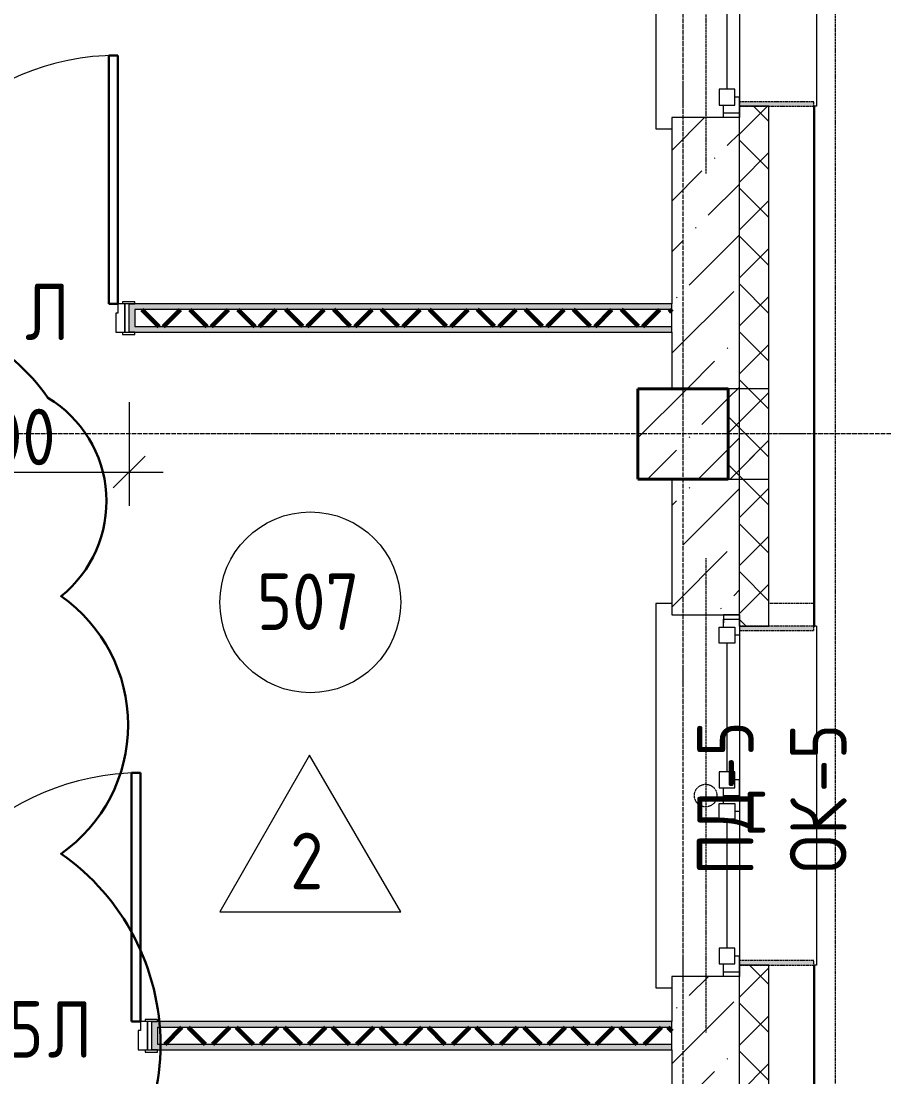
# Model space of a CAD drawing. Header units: millimetres. Extents: x -60946 to 138510, y -262288 to 24501.
# Drawn here: x 58681 to 62529, y -254153 to -249482 of the extents above; entities that cross this region are included whole.
import ezdxf

# ---------------------------------------------------------------- set-up
doc = ezdxf.new("R2010")
doc.units = ezdxf.units.MM
doc.linetypes.add('ADSK_Линия сетки', pattern=[25, 20, -2.5, 0, -2.5])
doc.linetypes.add('ADSK_Невидимые', pattern=[5, 3, -2])
for name, color, linetype, lineweight in [('2)Тип-2', 3, 'Continuous', 60), ('_ Окна', 7, 'Continuous', 18), ('Двери', 7, 'Continuous', 9), ('Марки дверей', 7, 'Continuous', 20), ('Марки окон', 7, 'Continuous', 20), ('Марки помещений', 7, 'Continuous', 20), ('Несущие колонны', 7, 'Continuous', 18), ('Обобщенные модели', 7, 'ADSK_Невидимые', 18), ('Окна', 7, 'Continuous', 9), ('Оси', 7, 'Continuous', 9), ('Панели витража', 7, 'Continuous', 9), ('Размеры', 7, 'Continuous', 9), ('Стены внутренние', 7, 'Continuous', 18), ('Стены наружные', 7, 'Continuous', 18), ('Стены несущие', 7, 'Continuous', 30), ('Стены отделка', 7, 'Continuous', 30), ('Стены штриховка', 7, 'Continuous', 9)]:
    doc.layers.add(name, color=color, linetype=linetype, lineweight=lineweight)
doc.layers.add('2)Тип-4', color=7, linetype='Continuous', lineweight=30, true_color=0x0080c0)
doc.styles.add('GOST Common_2', font='', dxfattribs={"width": 0.9, "height": 250})
doc.styles.get('GOST Common_2').set_extended_font_data('GOST Common')
doc.dimstyles.new('ADSK_Основной_2_5_мм', dxfattribs={"dimscale": 304.8, "dimtxt": 251.428749, "dimasz": 0.463911, "dimexe": 0.492126, "dimexo": 0.984252, "dimgap": 0.098425, "dimtad": 1, "dimrnd": 0.01, "dimdsep": 46, "dimtxsty": 'GOST Common_2', "dimblk1": 'OBLIQUE', "dimblk2": 'OBLIQUE', "dimsah": 1, "dimcen": 0.09, "dimdle": 0.492126, "dimazin": 2, "dimtfac": 1, "dimtdec": 4, "dimtix": 1, "dimtmove": 0, "dimatfit": 3, "dimfxl": 1, "dimtvp": 1, "dimtolj": 1, "dimtzin": 0, "dimlwd": 20, "dimlwe": 20, "dimarcsym": 2})
pattern_1 = [(45, (9.36, -250313.7), (-106.066, 106.066), []), (135, (9.36, -250313.7), (-106.066, -106.066), [])]

# ---------------------------------------------------------------- blocks, each defined once
blk = doc.blocks.new('ADSK_КолоннаЖБ_Прямоугольная - 400x400 мм-1807143-Маркировочный 5-й')
at = {"layer": 'Несущие колонны', "lineweight": 40}
for p, q in [((-200, 200), (200, 200)), ((-200, -200), (-200, 200)), ((200, 200), (200, -200)), ((200, -200), (-200, -200))]:
    blk.add_line(p, q, dxfattribs=at)
blk = doc.blocks.new('ОКНО L03 _2СТ_RS - ОК-5_1600х2000h-3556615-Маркировочный 5-й')
at = {"layer": '_ Окна'}
for p, q in [((-838.1, 149), (-838.1, 79)), ((-838.1, 149), (-833.1, 149)), ((-818.1, 149), (-748.1, 149)), ((-818.1, 79), (-818.1, 149)), ((-748.1, 149), (-748.1, 129)), ((-108.1, 149), (-108.1, 129)), ((-38.1, 149), (-108.1, 149)), ((-38.1, 79), (-38.1, 149)), ((-38.1, 149), (31.9, 149)), ((-38.1, 79), (-38.1, 149)), ((31.9, 149), (31.9, 129)), ((671.9, 149), (671.9, 129)), ((741.9, 149), (671.9, 149)), ((741.9, 79), (741.9, 149)), ((761.9, 149), (756.9, 149)), ((761.9, 149), (761.9, 79)), ((-783.1, 59), (-783.1, 129)), ((-783.1, 129), (-713.1, 129)), ((-713.1, 129), (-713.1, 59)), ((-713.1, 94), (-143.1, 94)), ((-143.1, 129), (-143.1, 59)), ((-73.1, 129), (-143.1, 129)), ((-73.1, 59), (-73.1, 129)), ((-3.1, 59), (-3.1, 129)), ((-3.1, 129), (66.9, 129)), ((66.9, 129), (66.9, 59)), ((66.9, 94), (636.9, 94)), ((636.9, 129), (636.9, 59)), ((706.9, 129), (636.9, 129)), ((706.9, 59), (706.9, 129)), ((-838.1, 79), (-803.1, 79)), ((-783.1, 79), (-818.1, 79)), ((-713.1, 59), (-783.1, 59)), ((-143.1, 59), (-73.1, 59)), ((-38.1, 79), (-73.1, 79)), ((-3.1, 79), (-38.1, 79)), ((66.9, 59), (-3.1, 59)), ((636.9, 59), (706.9, 59)), ((741.9, 79), (706.9, 79)), ((761.9, 79), (726.9, 79))]:
    blk.add_line(p, q, dxfattribs=at)
blk = doc.blocks.new('Подоконник_ - ПД-5-3556619-Маркировочный 5-й')
at = {"layer": 'Окна'}
for p, q in [((-850, -229), (-850, -300)), ((850, -300), (850, -229)), ((-850, -300), (850, -300))]:
    blk.add_line(p, q, dxfattribs=at)
blk = doc.blocks.new('Отлив_ - ОЦC-V2-Маркировочный 5-й')
at = {"layer": 'Окна'}
for p, q in [((-750, 341), (-750, 333.5)), ((-750, 341), (750, 341)), ((-750, 341), (750, 341)), ((750, 341), (750, 333.5)), ((-730, 0), (730, 0))]:
    blk.add_line(p, q, dxfattribs=at)
blk = doc.blocks.new('Дверь однопольная медицин облиц CPL - Д-5Л 1200х2200 Дверной блок однопольный глухой_ левое открывание-2749538-Маркировочный 5-й')
at = {"layer": 'Двери', "lineweight": 30}
for p, q in [((550, 1162.5), (510, 1162.5)), ((510, 1162.5), (510, 62.5)), ((550, 62.5), (550, 1162.5)), ((510, 62.5), (550, 62.5))]:
    blk.add_line(p, q, dxfattribs=at)
at = {"layer": 'Двери'}
for p, q in [((-625, 72.5), (-625, 62.5)), ((-570, 72.5), (-625, 72.5)), ((-625, 62.5), (-600, 62.5)), ((-580, 62.5), (-600, 62.5)), ((-600, 62.5), (-600, -62.5)), ((-550, 62.5), (-580, 62.5)), ((-580, 62.5), (-580, -62.5)), ((-580, -62.5), (-580, 62.5)), ((-570, 62.5), (-570, 72.5)), ((-550, 22.5), (-550, 62.5)), ((580, 62.5), (550, 62.5)), ((550, 62.5), (550, 22.5)), ((625, 72.5), (570, 72.5)), ((570, 72.5), (570, 62.5)), ((580, -62.5), (580, 62.5)), ((600, 62.5), (580, 62.5)), ((580, 62.5), (580, -62.5)), ((600, -62.5), (600, 62.5)), ((600, 62.5), (625, 62.5)), ((625, 62.5), (625, 72.5)), ((-540, 22.5), (-550, 22.5)), ((-540, -62.5), (-540, 22.5)), ((550, 22.5), (540, 22.5)), ((540, 22.5), (540, -62.5)), ((-600, -62.5), (-625, -62.5)), ((-625, -62.5), (-625, -72.5)), ((-625, -72.5), (-570, -72.5)), ((-600, -62.5), (-580, -62.5)), ((-580, -62.5), (-540, -62.5)), ((-570, -72.5), (-570, -62.5)), ((540, -62.5), (580, -62.5)), ((570, -62.5), (570, -72.5)), ((570, -72.5), (625, -72.5)), ((580, -62.5), (600, -62.5)), ((625, -62.5), (600, -62.5)), ((625, -72.5), (625, -62.5))]:
    blk.add_line(p, q, dxfattribs=at)
blk.add_arc((550, 62.5), 1100, 90, 180, dxfattribs=at)
blk = doc.blocks.new('Обобщенные модели 8 - Обобщенные модели 8-1216082-Маркировочный 5-й')
at = {"layer": 'Обобщенные модели'}
h = blk.add_hatch(color=256, dxfattribs=at)
h.paths.add_polyline_path([(62179, 455), (62179, 475), (61849, 475), (61849, 455)])
h.paths.add_polyline_path([(61849, 1935), (62179, 1935), (62179, 1955), (61849, 1955)])
h = blk.add_hatch(color=256, dxfattribs=at)
h.paths.add_polyline_path([(62179, -3345), (62179, -3325), (61849, -3325), (61849, -3345), (62173.3, -3345)])
h.paths.add_polyline_path([(62179, -1865), (62179, -1845), (61849, -1845), (61849, -1865)])
for p, q in [((62179, 475), (61849, 475)), ((61849, 475), (61849, 455)), ((62179, 455), (62179, 475)), ((61849, 455), (62179, 455)), ((62177.5, -1745), (61980, -1745)), ((62179, -1845), (61849, -1845)), ((61849, -1845), (61849, -1865)), ((61849, -1865), (62179, -1865)), ((62179, -1865), (62179, -1845)), ((62179, -3325), (61849, -3325)), ((61849, -3325), (61849, -3345)), ((61849, -3345), (62179, -3345)), ((62179, -3345), (62179, -3325))]:
    blk.add_line(p, q, dxfattribs=at)
blk = doc.blocks.new('Дверь однопольная медицин облиц CPL - Д-5Л 1200х2200 Дверной блок однопольный глухой_ левое открывание-2653063-Маркировочный 5-й')
at = {"layer": 'Двери', "lineweight": 30}
for p, q in [((550, 1162.5), (510, 1162.5)), ((510, 1162.5), (510, 62.5)), ((550, 62.5), (550, 1162.5)), ((510, 62.5), (550, 62.5))]:
    blk.add_line(p, q, dxfattribs=at)
at = {"layer": 'Двери'}
for p, q in [((-625, 72.5), (-625, 62.5)), ((-570, 72.5), (-625, 72.5)), ((-625, 62.5), (-600, 62.5)), ((-580, 62.5), (-600, 62.5)), ((-600, 62.5), (-600, -62.5)), ((-550, 62.5), (-580, 62.5)), ((-580, 62.5), (-580, -62.5)), ((-580, -62.5), (-580, 62.5)), ((-570, 62.5), (-570, 72.5)), ((-550, 22.5), (-550, 62.5)), ((580, 62.5), (550, 62.5)), ((550, 62.5), (550, 22.5)), ((625, 72.5), (570, 72.5)), ((570, 72.5), (570, 62.5)), ((580, -62.5), (580, 62.5)), ((600, 62.5), (580, 62.5)), ((580, 62.5), (580, -62.5)), ((600, -62.5), (600, 62.5)), ((600, 62.5), (625, 62.5)), ((625, 62.5), (625, 72.5)), ((-540, 22.5), (-550, 22.5)), ((-540, -62.5), (-540, 22.5)), ((550, 22.5), (540, 22.5)), ((540, 22.5), (540, -62.5)), ((-600, -62.5), (-625, -62.5)), ((-625, -62.5), (-625, -72.5)), ((-625, -72.5), (-570, -72.5)), ((-600, -62.5), (-580, -62.5)), ((-580, -62.5), (-540, -62.5)), ((-570, -72.5), (-570, -62.5)), ((540, -62.5), (580, -62.5)), ((570, -62.5), (570, -72.5)), ((570, -72.5), (625, -72.5)), ((580, -62.5), (600, -62.5)), ((625, -62.5), (600, -62.5)), ((625, -72.5), (625, -62.5))]:
    blk.add_line(p, q, dxfattribs=at)
blk.add_arc((550, 62.5), 1100, 90, 180, dxfattribs=at)
blk = doc.blocks.new('Системная панель - 1_Алюминиевая панель RAL 1013-1333525-Маркировочный 5-й')
at = {"layer": 'Панели витража', "lineweight": 18}
for p, q in [((1865, 2.5), (-1865, 2.5)), ((-1865, 2.5), (-1865, -2.5)), ((1865, -2.5), (1865, 2.5)), ((-1865, -2.5), (-1100.6, -2.5)), ((1100.7, -2.5), (1865, -2.5))]:
    blk.add_line(p, q, dxfattribs=at)
blk = doc.blocks.new('Системная панель - 1_Алюминиевая панель гладкая RAL 1013-1334900-Маркировочный 5-й')
at = {"layer": 'Панели витража', "lineweight": 18}
for p, q in [((100, 2.5), (-100, 2.5)), ((-100, 2.5), (-100, -2.5)), ((100, -2.5), (100, 2.5)), ((-100, -2.5), (100, -2.5))]:
    blk.add_line(p, q, dxfattribs=at)
blk = doc.blocks.new('Системная панель - 1_Алюминиевая панель RAL 1013-1333527-Маркировочный 5-й')
at = {"layer": 'Панели витража', "lineweight": 18}
for p, q in [((950, 2.5), (-950, 2.5)), ((-950, 2.5), (-950, -2.5)), ((950, -2.5), (950, 2.5)), ((-950, -2.5), (950, -2.5))]:
    blk.add_line(p, q, dxfattribs=at)
blk = doc.blocks.new('Обобщенные модели 13 - Обобщенные модели 1-3016844-Маркировочный 5-й')
at = {"layer": 'Обобщенные модели'}
blk.add_line((62272.5, 9673.7), (62272.5, -7279.9), dxfattribs=at)
blk = doc.blocks.new('BS_Перемычка металлическая - BS_Перемычка металлическая-3881251-Маркировочный 5-й')
at = {"layer": 'Обобщенные модели', "linetype": 'ADSK_Невидимые', "lineweight": 18}
blk.add_line((-1050, 0), (1050, 0), dxfattribs=at)
blk.add_circle((0, 0), 50, dxfattribs=at)
blk = doc.blocks.new('ADSK_Марка_Помещение_ОдноЗначение - Номер-159740-Маркировочный 5-й')
at = {"layer": 'Марки помещений'}
blk.add_circle((0, 0), 4, dxfattribs=at)
blk = doc.blocks.new('_Oblique')
at = {"color": 0, "linetype": 'ByBlock', "lineweight": -2}
blk.add_line((-0.5, -0.5), (0.5, 0.5), dxfattribs=at)
blk = doc.blocks.new('*D6879')
at = {"layer": 'Defpoints', "color": 0, "transparency": 16777216}
for p in [(58059.4, -254043.7), (59259.4, -254043.7), (59259.4, -254679.6)]:
    blk.add_point(p, dxfattribs=at)
at = {"layer": 'Размеры', "color": 0, "lineweight": 20, "transparency": 16777216}
for p, q in [((58059.4, -254343.7), (58059.4, -254829.6)), ((59259.4, -254343.7), (59259.4, -254829.6)), ((57909.4, -254679.6), (59409.4, -254679.6))]:
    blk.add_line(p, q, dxfattribs=at)
at = {"layer": 'Размеры', "color": 0, "lineweight": 20, "transparency": 16777216, "xscale": 141.4, "yscale": 141.4, "zscale": 141.4, "rotation": 180}
blk.add_blockref('_Oblique', (58059.4, -254679.6), dxfattribs=at)
at = {"layer": 'Размеры', "color": 0, "lineweight": 20, "transparency": 16777216, "xscale": 141.4, "yscale": 141.4, "zscale": 141.4}
blk.add_blockref('_Oblique', (59259.4, -254679.6), dxfattribs=at)
at = {"layer": 'Размеры', "color": 0, "lineweight": 9, "transparency": 16777216, "insert": (58659.4, -254524.6), "char_height": 250, "width": 700.591, "attachment_point": 5, "style": 'GOST Common_2'}
blk.add_mtext('\\A1;1200', dxfattribs=at)
blk = doc.blocks.new('*D6880')
at = {"layer": 'Defpoints', "color": 0, "transparency": 16777216}
for p in [(57959.4, -250868.7), (59159.4, -250868.7), (59159.4, -251477.1)]:
    blk.add_point(p, dxfattribs=at)
at = {"layer": 'Размеры', "color": 0, "lineweight": 20, "transparency": 16777216}
for p, q in [((57959.4, -251168.7), (57959.4, -251627.1)), ((59159.4, -251168.7), (59159.4, -251627.1)), ((57809.4, -251477.1), (59309.4, -251477.1))]:
    blk.add_line(p, q, dxfattribs=at)
at = {"layer": 'Размеры', "color": 0, "lineweight": 20, "transparency": 16777216, "xscale": 141.4, "yscale": 141.4, "zscale": 141.4, "rotation": 180}
blk.add_blockref('_Oblique', (57959.4, -251477.1), dxfattribs=at)
at = {"layer": 'Размеры', "color": 0, "lineweight": 20, "transparency": 16777216, "xscale": 141.4, "yscale": 141.4, "zscale": 141.4}
blk.add_blockref('_Oblique', (59159.4, -251477.1), dxfattribs=at)
at = {"layer": 'Размеры', "color": 0, "lineweight": 9, "transparency": 16777216, "insert": (58559.4, -251322.1), "char_height": 250, "width": 700.591, "attachment_point": 5, "style": 'GOST Common_2'}
blk.add_mtext('\\A1;1200', dxfattribs=at)
blk = doc.blocks.new('ADSK_Марка_Помещение_ТипПола_ГОСТ21-501-2011 - Отделка пола-1456712-Маркировочный 5-й')
at = {"layer": 'Марки помещений'}
for p, q in [((0, 6.934), (-3.965, 0)), ((4.041, 0), (0, 6.934)), ((-3.965, 0), (4.041, 0))]:
    blk.add_line(p, q, dxfattribs=at)

msp = doc.modelspace()

# ---------------------------------------------------------------- hatches: boundary and pattern name
at = {"layer": '2)Тип-2'}
h = msp.add_hatch(color=256, dxfattribs=at)
h.paths.add_polyline_path([(61460.6791, -250758.7359), (61559.3615, -250758.7359), (61559.3615, -250733.7359), (59184.3615, -250733.7359), (59184.3615, -250758.7359), (60016.7655, -250758.7359)])
h.paths.add_polyline_path([(45577.63, -250758.7359), (50909.3615, -250758.7359), (50909.3615, -250733.7359), (44259.3615, -250733.7359), (44259.3615, -250758.7359)])
h.paths.add_polyline_path([(57128.9384, -250758.7359), (57934.3615, -250758.7359), (57934.3615, -250733.7359), (54384.3615, -250733.7359), (54384.3615, -250758.7359), (55685.0249, -250758.7359)])
h.paths.add_polyline_path([(52159.3615, -250758.7359), (53134.3615, -250758.7359), (53134.3615, -250733.7359), (52159.3615, -250733.7359)])
h = msp.add_hatch(color=256, dxfattribs=at)
h.paths.add_polyline_path([(56084.3615, -250858.7359), (57334.3615, -250858.7359), (57334.3615, -250833.7359), (56059.3615, -250833.7359), (56059.3615, -250858.7359)])
h.paths.add_polyline_path([(49909.3707, -250858.7359), (50734.3615, -250858.7359), (50734.3615, -250833.7359), (48659.3615, -250833.7359), (48659.3615, -250858.7359)])
h.paths.add_polyline_path([(61460.6791, -250858.7359), (61559.3615, -250858.7359), (61559.3615, -250833.7359), (59184.3615, -250833.7359), (59184.3615, -250733.7359), (59159.3615, -250733.7359), (59159.3615, -250858.7359), (60016.7655, -250858.7359)])
h.paths.add_polyline_path([(50934.3615, -250858.7359), (50934.3615, -250733.7359), (50909.3615, -250733.7359), (50909.3615, -250833.7359), (50784.3615, -250833.7359), (50784.3615, -250858.7359), (50809.3615, -250858.7359)])
h.paths.add_polyline_path([(45484.3615, -250858.7359), (45509.3615, -250858.7359), (45509.3615, -250833.7359), (44309.3615, -250833.7359), (44309.3615, -250858.7359)])
h.paths.add_polyline_path([(57434.3615, -250858.7359), (57959.3615, -250858.7359), (57959.3615, -250733.7359), (57934.3615, -250733.7359), (57934.3615, -250833.7359), (57409.3615, -250833.7359), (57409.3615, -250858.7359)])
h.paths.add_polyline_path([(52334.3615, -250858.7359), (52959.3615, -250858.7359), (52959.3615, -250833.7359), (52334.3615, -250833.7359)])
h.paths.add_polyline_path([(52134.3615, -250858.7359), (52284.3615, -250858.7359), (52284.3615, -250833.7359), (52159.3615, -250833.7359), (52159.3615, -250733.7359), (52134.3615, -250733.7359)])
h.paths.add_polyline_path([(45584.3615, -250858.7359), (48609.3615, -250858.7359), (48609.3615, -250833.7359), (45584.3615, -250833.7359)])
h.paths.add_polyline_path([(55809.3615, -250858.7359), (56009.3615, -250858.7359), (56009.3615, -250833.7359), (55784.3615, -250833.7359), (55784.3615, -250858.7359)])
h.paths.add_polyline_path([(55685.0249, -250858.7359), (55709.3615, -250858.7359), (55709.3615, -250833.7359), (54559.3615, -250833.7359), (54559.3615, -250858.7359), (55684.3615, -250858.7359)])
h.paths.add_polyline_path([(53159.3615, -250858.7359), (53159.3615, -250733.7359), (53134.3615, -250733.7359), (53134.3615, -250833.7359), (53009.3615, -250833.7359), (53009.3615, -250858.7359), (53034.3615, -250858.7359)])
h.paths.add_polyline_path([(54509.3615, -250858.7359), (54509.3615, -250833.7359), (54384.3615, -250833.7359), (54384.3615, -250733.7359), (54359.3615, -250733.7359), (54359.3615, -250858.7359), (54484.3615, -250858.7359)])
h = msp.add_hatch(dxfattribs=at)
h.set_pattern_fill('FP_4', color=256, style=0, pattern_type=2)
h.set_pattern_definition(pattern_1)
h.paths.add_polyline_path([(45509.3615, -250833.7359), (50909.3615, -250833.7359), (50909.3615, -250758.7359), (44259.3615, -250758.7359), (44259.3615, -250833.7359), (44309.3615, -250833.7359)])
h.paths.add_polyline_path([(57409.3615, -250833.7359), (57934.3615, -250833.7359), (57934.3615, -250758.7359), (54384.3615, -250758.7359), (54384.3615, -250833.7359), (57334.3615, -250833.7359)])
h.paths.add_polyline_path([(59184.3615, -250833.7359), (61559.3615, -250833.7359), (61559.3615, -250758.7359), (59184.3615, -250758.7359)])
h.paths.add_polyline_path([(53134.3615, -250833.7359), (53134.3615, -250758.7359), (52159.3615, -250758.7359), (52159.3615, -250833.7359), (53009.3615, -250833.7359)])
h = msp.add_hatch(color=256, dxfattribs=at)
h.paths.add_polyline_path([(57850.8952, -254033.7359), (58059.3615, -254033.7359), (58059.3615, -253908.7359), (58034.3615, -253908.7359), (58034.3615, -254008.7359), (55809.3615, -254008.7359), (55809.3615, -254033.7359), (57128.9384, -254033.7359)])
h.paths.add_polyline_path([(61559.3615, -254033.7359), (61559.3615, -254008.7359), (59284.3615, -254008.7359), (59284.3615, -253908.7359), (59259.3615, -253908.7359), (59259.3615, -254033.7359), (61460.6791, -254033.7359)])
h = msp.add_hatch(color=256, dxfattribs=at)
h.paths.add_polyline_path([(57334.3615, -253933.7359), (57334.3615, -253908.7359), (55809.3615, -253908.7359), (55809.3615, -253933.7359), (57128.9384, -253933.7359)])
h.paths.add_polyline_path([(61559.3615, -253933.7359), (61559.3615, -253908.7359), (59284.3615, -253908.7359), (59284.3615, -253933.7359), (61460.6791, -253933.7359)])
h.paths.add_polyline_path([(57409.3615, -253933.7359), (58034.3615, -253933.7359), (58034.3615, -253908.7359), (57409.3615, -253908.7359)])
h = msp.add_hatch(dxfattribs=at)
h.set_pattern_fill('FP_4', color=256, style=0, pattern_type=2)
h.set_pattern_definition(pattern_1)
h.paths.add_polyline_path([(59284.3615, -254008.7359), (61559.3615, -254008.7359), (61559.3615, -253933.7359), (59284.3615, -253933.7359)])
h.paths.add_polyline_path([(57128.9384, -254008.7359), (58034.3615, -254008.7359), (58034.3615, -253933.7359), (55784.3615, -253933.7359), (55784.3615, -254008.7359), (56406.9817, -254008.7359)])
at = {"layer": 'Несущие колонны', "lineweight": 9}
h = msp.add_hatch(dxfattribs=at)
h.set_pattern_fill('FP_1', color=256, style=0, pattern_type=2)
h.set_pattern_definition([(45, (9.36, -250313.7), (-224.5064, 224.5064), []), (45, (233.87, -250313.7), (-224.5064, 224.5064), [396.875, -79.375, 3.353, -76.022])])
h.paths.add_polyline_path([(61559.3615, -251508.7359), (61809.3615, -251508.7359), (61809.3615, -251108.7359), (61409.3615, -251108.7359), (61409.3615, -251508.7359), (61460.6791, -251508.7359)])
at = {"layer": 'Стены внутренние', "lineweight": 9}
h = msp.add_hatch(dxfattribs=at)
h.set_pattern_fill('FP_2', color=256, style=0, pattern_type=2)
h.set_pattern_definition([(45, (9.36, -250313.7), (84.18955, 308.69595), [396.875, -79.375, 3.353, -76.022])])
h.paths.add_polyline_path([(61859.3615, -257558.7359), (61858.3615, -253708.7359), (61559.3615, -253708.7359), (61559.3615, -257108.7359), (61809.3615, -257108.7359), (61809.3615, -257508.7359), (61559.3615, -257508.7359), (61559.3615, -257558.7359), (61821.6575, -257558.7359)])
h.paths.add_polyline_path([(61859.3615, -252158.7359), (61858.3615, -249908.7359), (61559.3615, -249908.7359), (61559.3615, -251108.7359), (61809.3615, -251108.7359), (61809.3615, -251508.7359), (61559.3615, -251508.7359), (61559.3615, -252108.7359), (61858.3615, -252108.7359), (61858.3615, -252158.7359)])
h.paths.add_polyline_path([(61859.3615, -248358.7359), (61858.3615, -246108.7359), (61559.3615, -246108.7359), (61559.3615, -248308.7359), (61858.3615, -248308.7359), (61858.3615, -248358.7359)])
h.paths.add_polyline_path([(61859.3615, -244558.7359), (61859.3615, -240958.7359), (61809.3615, -240958.7359), (61809.3615, -241108.7359), (61559.3615, -241108.7359), (61559.3615, -244508.7359), (61858.3615, -244508.7359), (61858.3615, -244558.7359)])
at = {"layer": 'Стены наружные', "lineweight": 9}
h = msp.add_hatch(dxfattribs=at)
h.set_pattern_fill('FP_4', color=256, style=0, pattern_type=2)
h.set_pattern_definition(pattern_1)
h.paths.add_polyline_path([(61989.3615, -257558.7359), (61989.3615, -253658.7359), (61859.3615, -253658.7359), (61859.3615, -257558.7359)])
h.paths.add_polyline_path([(61989.3615, -252158.7359), (61989.3615, -249858.7359), (61859.3615, -249858.7359), (61859.3615, -252158.7359)])
h.paths.add_polyline_path([(61989.3615, -248358.7359), (61989.3615, -246058.7359), (61859.3615, -246058.7359), (61859.3615, -248358.7359)])
h.paths.add_polyline_path([(61989.3615, -244558.7359), (61989.3615, -240658.7359), (61859.3615, -240658.7359), (61859.3615, -244558.7359)])
h = msp.add_hatch(dxfattribs=at)
h.set_pattern_fill('FP_4', color=256, style=0, pattern_type=2)
h.set_pattern_definition(pattern_1)
h.paths.add_polyline_path([(61809.3615, -251508.7359), (61989.3615, -251508.7359), (61989.3615, -251108.7359), (61809.3615, -251108.7359)])

# ---------------------------------------------------------------- linework, layer by layer
at = {"layer": '2)Тип-4', "color": 5}
msp.add_lwpolyline([(54703.3522, -254898.6592, -0.52056705), (54703.3522, -253317.0355, -0.52056705), (54703.3522, -252340.5892, -0.52056705), (54703.3522, -251429.4028, -0.52056705), (55651.4044, -251148.4364, -0.52056705), (57318.0879, -251148.4364, -0.52056705), (58799.5758, -251148.4364, -0.52056705), (58857.8415, -252026.7588, -0.52056705), (58857.8415, -253165.7612, -0.52056705), (58857.8415, -254854.9036, -0.52056705), (57568.9834, -254898.6592, -0.52056705), (56005.5335, -254898.6592, -0.52056705)], format="xyb", close=True, dxfattribs=at)
at = {"layer": 'Несущие колонны', "lineweight": 9}
for p, q in [((61559.3615, -251108.7359), (61409.3615, -251108.7359)), ((61409.3615, -251108.7359), (61409.3615, -251508.7359)), ((61809.3615, -251108.7359), (61559.3615, -251108.7359)), ((61809.3615, -251508.7359), (61809.3615, -251108.7359)), ((61409.3615, -251508.7359), (61559.3615, -251508.7359)), ((61559.3615, -251508.7359), (61809.3615, -251508.7359))]:
    msp.add_line(p, q, dxfattribs=at)
at = {"layer": 'Оси', "color": 253, "linetype": 'ADSK_Линия сетки', "lineweight": 5, "true_color": 0xaaaaaa}
for p, q in [((61609.3615, -261287.5872), (61609.3615, -240286.2598)), ((62528.5982, -251308.7359), (-25230.7352, -251308.7359))]:
    msp.add_line(p, q, dxfattribs=at)
at = {"layer": 'Стены несущие', "lineweight": 9}
for p, q in [((61859.3615, -249858.7359), (61858.3615, -249858.7359)), ((61858.3615, -249858.7359), (61858.3615, -249908.7359)), ((61559.3615, -249908.7359), (61559.3615, -250733.7359)), ((61858.3615, -249908.7359), (61559.3615, -249908.7359)), ((61559.3615, -250733.7359), (59159.3615, -250733.7359)), ((59159.3615, -250858.7359), (61559.3615, -250858.7359)), ((61559.3615, -250858.7359), (61559.3615, -251108.7359)), ((61559.3615, -251508.7359), (61559.3615, -252108.7359)), ((61559.3615, -252108.7359), (61858.3615, -252108.7359)), ((61858.3615, -252108.7359), (61858.3615, -252158.7359)), ((61858.3615, -252158.7359), (61859.3615, -252158.7359)), ((61859.3615, -253658.7359), (61858.3615, -253658.7359)), ((61858.3615, -253658.7359), (61858.3615, -253708.7359)), ((61559.3615, -253708.7359), (61559.3615, -253908.7359)), ((61858.3615, -253708.7359), (61559.3615, -253708.7359)), ((61559.3615, -253908.7359), (59259.3615, -253908.7359)), ((59259.3615, -254033.7359), (61559.3615, -254033.7359)), ((61559.3615, -254033.7359), (61559.3615, -257108.7359))]:
    msp.add_line(p, q, dxfattribs=at)
at = {"layer": 'Стены отделка', "lineweight": 9}
for p, q in [((61989.3615, -249858.7359), (61859.3615, -249858.7359)), ((61989.3615, -252158.7359), (61989.3615, -249858.7359)), ((61809.3615, -251108.7359), (61809.3615, -251508.7359)), ((61989.3615, -251108.7359), (61809.3615, -251108.7359)), ((61809.3615, -251508.7359), (61989.3615, -251508.7359)), ((61859.3615, -252158.7359), (61989.3615, -252158.7359)), ((61989.3615, -253658.7359), (61859.3615, -253658.7359)), ((61989.3615, -257688.7359), (61989.3615, -253658.7359))]:
    msp.add_line(p, q, dxfattribs=at)
at = {"layer": 'Стены штриховка', "lineweight": 9}
for p, q in [((61859.3615, -252158.7359), (61859.3615, -249858.7359)), ((61559.3615, -250858.7359), (61559.3615, -250733.7359)), ((61559.3615, -250758.7359), (59184.3615, -250758.7359)), ((59184.3615, -250758.7359), (59184.3615, -250833.7359)), ((59184.3615, -250833.7359), (61559.3615, -250833.7359)), ((61559.3615, -251108.7359), (61809.3615, -251108.7359)), ((61809.3615, -251508.7359), (61559.3615, -251508.7359)), ((61809.3615, -251508.7359), (61809.3615, -251508.7359)), ((61859.3615, -257508.7359), (61859.3615, -253658.7359)), ((61559.3615, -254033.7359), (61559.3615, -253908.7359)), ((59284.3615, -253933.7359), (59284.3615, -254008.7359)), ((59284.3615, -253933.7359), (61559.3615, -253933.7359)), ((59284.3615, -254008.7359), (61559.3615, -254008.7359))]:
    msp.add_line(p, q, dxfattribs=at)

# ---------------------------------------------------------------- block references
at = {"layer": 'Двери'}
for name, p in [('Дверь однопольная медицин облиц CPL - Д-5Л 1200х2200 Дверной блок однопольный глухой_ левое открывание-2653063-Маркировочный 5-й', (58559.3615, -250796.2359)), ('Дверь однопольная медицин облиц CPL - Д-5Л 1200х2200 Дверной блок однопольный глухой_ левое открывание-2749538-Маркировочный 5-й', (58659.3615, -253971.2359))]:
    msp.add_blockref(name, p, dxfattribs=at)
at = {"layer": 'Марки помещений', "xscale": 99.99999999999993, "yscale": 99.99999999999993, "zscale": 99.99999999999993}
for name, p in [('ADSK_Марка_Помещение_ОдноЗначение - Номер-159740-Маркировочный 5-й', (59960.1454, -252053.6896)), ('ADSK_Марка_Помещение_ТипПола_ГОСТ21-501-2011 - Отделка пола-1456712-Маркировочный 5-й', (59956.6401, -253422.9107))]:
    msp.add_blockref(name, p, dxfattribs=at)
at = {"layer": 'Несущие колонны', "lineweight": 40, "rotation": 89.9999999999999}
msp.add_blockref('ADSK_КолоннаЖБ_Прямоугольная - 400x400 мм-1807143-Маркировочный 5-й', (61609.3615, -251308.7359), dxfattribs=at)
at = {"layer": 'Обобщенные модели'}
for name in ['Обобщенные модели 13 - Обобщенные модели 1-3016844-Маркировочный 5-й', 'Обобщенные модели 8 - Обобщенные модели 8-1216082-Маркировочный 5-й']:
    msp.add_blockref(name, (9.3615, -250313.7049), dxfattribs=at)
at = {"layer": 'Обобщенные модели', "linetype": 'ADSK_Невидимые', "lineweight": 18, "rotation": 269.9999999999995}
for p in [(61709.3615, -249108.7359), (61709.3615, -252908.7359)]:
    msp.add_blockref('BS_Перемычка металлическая - BS_Перемычка металлическая-3881251-Маркировочный 5-й', p, dxfattribs=at)
at = {"layer": 'Окна', "color": 7, "true_color": 0xffffff, "rotation": 269.9999999999997}
for p in [(61788.3615, -249108.7359), (61788.3615, -252908.7359)]:
    msp.add_blockref('Подоконник_ - ПД-5-3556619-Маркировочный 5-й', p, dxfattribs=at)
at = {"layer": 'Окна', "rotation": 269.9999999999997}
for name, p in [('ОКНО L03 _2СТ_RS - ОК-5_1600х2000h-3556615-Маркировочный 5-й', (61709.3615, -249146.8359)), ('Отлив_ - ОЦC-V2-Маркировочный 5-й', (61858.3615, -249108.7359)), ('ОКНО L03 _2СТ_RS - ОК-5_1600х2000h-3556615-Маркировочный 5-й', (61709.3615, -252946.8359)), ('Отлив_ - ОЦC-V2-Маркировочный 5-й', (61858.3615, -252908.7359))]:
    msp.add_blockref(name, p, dxfattribs=at)
at = {"layer": 'Панели витража', "rotation": 89.99999999999973}
for name, p in [('Системная панель - 1_Алюминиевая панель гладкая RAL 1013-1334900-Маркировочный 5-й', (62189.3615, -249958.7359)), ('Системная панель - 1_Алюминиевая панель RAL 1013-1333527-Маркировочный 5-й', (62189.3615, -251008.7359)), ('Системная панель - 1_Алюминиевая панель гладкая RAL 1013-1334900-Маркировочный 5-й', (62189.3615, -252058.7359)), ('Системная панель - 1_Алюминиевая панель гладкая RAL 1013-1334900-Маркировочный 5-й', (62189.3615, -253758.7359)), ('Системная панель - 1_Алюминиевая панель RAL 1013-1333525-Маркировочный 5-й', (62189.3615, -255723.7359))]:
    msp.add_blockref(name, p, dxfattribs=at)

# ---------------------------------------------------------------- texts
at = {"layer": 'Марки дверей', "lineweight": 5, "char_height": 250, "attachment_point": 1, "style": 'GOST Common_2'}
for s, insert, width in [('\\fGOST Common|b0|i0|c204|p34|;\\W.9;Л', (58699.0662, -250643.1092), 223.670812), ('-5', (58477.5975, -253818.1092), 389.620125), ('\\fGOST Common|b0|i0|c204|p34|;\\W.9;Л', (58799.0662, -253818.1092), 223.670812)]:
    msp.add_mtext(s, dxfattribs=dict(at, insert=insert, width=width))
at = {"layer": 'Марки окон', "lineweight": 5, "char_height": 250, "attachment_point": 1, "rotation": 90, "style": 'GOST Common_2'}
for s, insert, width in [('-5', (61671.3484, -252882.3433), 389.620125), ('-5', (62082.3484, -252894.4558), 389.620125), ('ПД', (61671.3484, -253263.3433), 461.772), ('ОК', (62082.3484, -253251.6433), 432.91125)]:
    msp.add_mtext(s, dxfattribs=dict(at, insert=insert, width=width))
at = {"layer": 'Марки помещений', "lineweight": 9, "char_height": 250, "attachment_point": 1, "style": 'GOST Common_2'}
for s, insert, width in [('507', (59723.8881, -251925.9646), 584.430187), ('\\fGOST Common|b0|i0|c204|p34|;\\W.9;2', (59871.3077, -253072.9015), 194.810062)]:
    msp.add_mtext(s, dxfattribs=dict(at, insert=insert, width=width))

# ---------------------------------------------------------------- dimensions: what is measured, and where the dimension line sits
at = {"layer": 'Размеры', "lineweight": 9}
for base, p1, p2, picture, middle in [((59159.3615, -251477.1459), (57959.3615, -250868.7359), (59159.3615, -250868.7359), '*D6880', (58559.3615, -251322.1459)), ((59259.3615, -254679.5587), (58059.3615, -254043.7359), (59259.3615, -254043.7359), '*D6879', (58659.3615, -254524.5587))]:
    dim = msp.add_linear_dim(base=base, p1=p1, p2=p2, dimstyle='ADSK_Основной_2_5_мм', override={"dimpost": '<>', "dimfxl": 1200}, dxfattribs=at)
    dim.commit()
    dim.dimension.update_dxf_attribs({"geometry": picture, "text_midpoint": middle})

doc.saveas('drawing.dxf')
